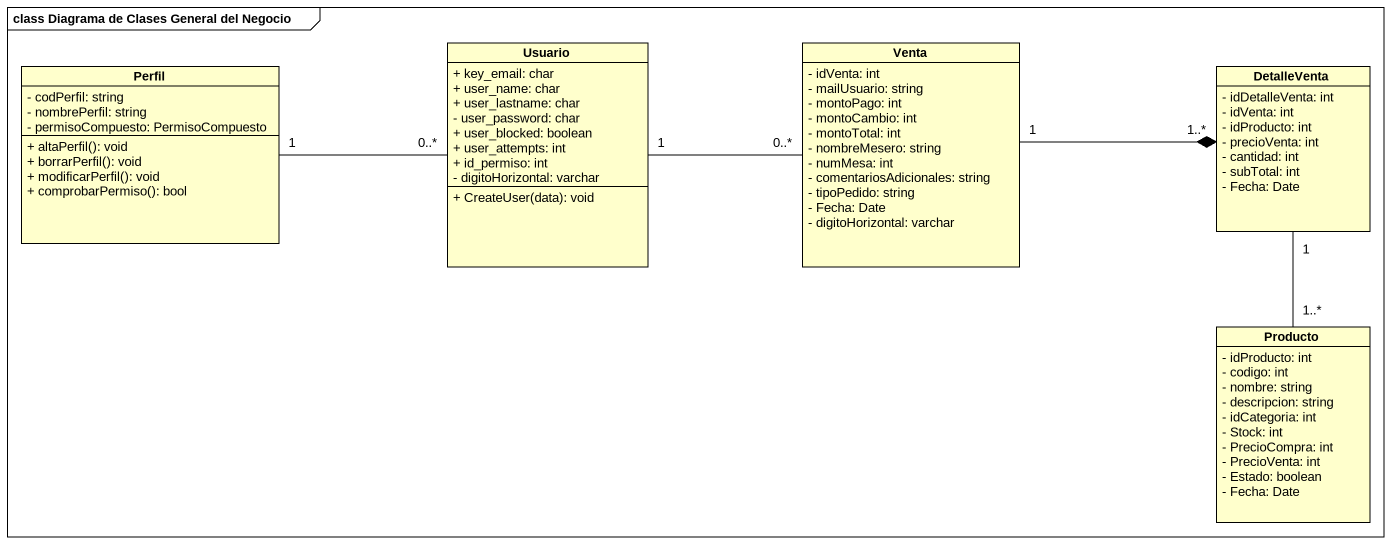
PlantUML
@startuml
mainframe class Diagrama de Clases General del Negocio
hide circle
hide empty members
skinparam classAttributeIconSize 0
class Perfil {
  - codPerfil: string
  - nombrePerfil: string
  - permisoCompuesto: PermisoCompuesto
  + altaPerfil(): void
  + borrarPerfil(): void
  + modificarPerfil(): void
  + comprobarPermiso(): bool
}
class Usuario {
  + key_email: char
  + user_name: char
  + user_lastname: char
  - user_password: char
  + user_blocked: boolean
  + user_attempts: int
  + id_permiso: int
  - digitoHorizontal: varchar
  + CreateUser(data): void
}
class Venta {
  - idVenta: int
  - mailUsuario: string
  - montoPago: int
  - montoCambio: int
  - montoTotal: int
  - nombreMesero: string
  - numMesa: int
  - comentariosAdicionales: string
  - tipoPedido: string
  - Fecha: Date
  - digitoHorizontal: varchar
}
class DetalleVenta {
  - idDetalleVenta: int
  - idVenta: int
  - idProducto: int
  - precioVenta: int
  - cantidad: int
  - subTotal: int
  - Fecha: Date
}
class Producto {
  - idProducto: int
  - codigo: int
  - nombre: string
  - descripcion: string
  - idCategoria: int
  - Stock: int
  - PrecioCompra: int
  - PrecioVenta: int
  - Estado: boolean
  - Fecha: Date
}
Perfil "1" -right- "0..*" Usuario
Usuario "1" -right- "0..*" Venta
Venta "1" -right-* "1..*" DetalleVenta
Producto "1..*" -up- "1" DetalleVenta
@enduml
